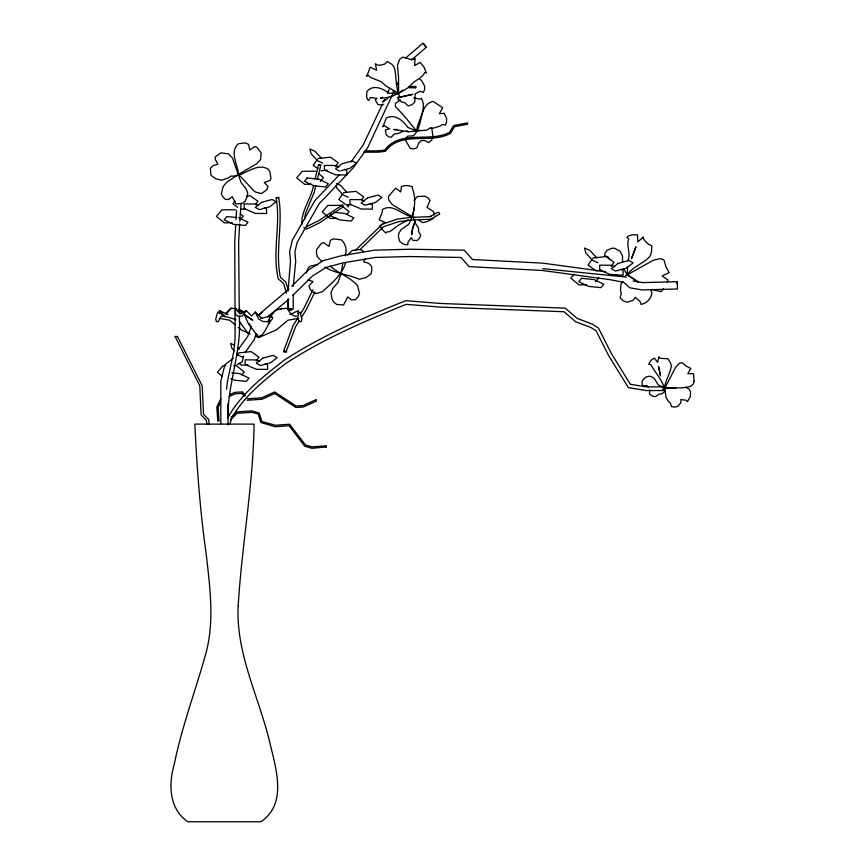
<?xml version="1.0" encoding="UTF-8"?>
<svg xmlns="http://www.w3.org/2000/svg" width="865" height="865" viewBox="0 0 865 865"><rect width="100%" height="100%" fill="white"/><g stroke="black" fill="none" stroke-linecap="round" stroke-linejoin="round"><path stroke-width="1.3" d="M419.59 78.953L421.763 80.834L424.553 85.959L424.607 89.603L423.385 92.404L420.12 91.247L415.157 93.809L414.822 102.027L412.021 104.762L408.172 105.908L404.539 102.589L401.901 102.059L398.149 99.497L397.878 97.453L399.781 97.442L398.549 93.301L398.57 77.666L397.5 65.21L399.684 59.328L402.798 57.09L410.183 59.263L413.935 59.588L415.103 58.496L414.616 65.621L420.152 62.356L423.807 66.778L426.488 73.028L424.856 72.379C421.85 79.018 413.6 80.261 409.999 86.349C401.252 92.382 391.239 98.242 380.319 98.188L382.611 97.194M622.519 261.857L622.519 256.116L620.259 251.434L614.864 248.374L612.204 248.158L607.1 250.277L604.949 253.175L604.711 255.618L608.484 257.186L609.511 259.597M239.227 316.255C241.984 349.784 228.425 381.411 227.895 414.735M239.27 312.265L238.621 242.189L239.637 223.949M246.341 310.676L240.092 313.822L235.594 308.221L235.475 314.352L238.21 316.298L242.222 316.039L246.341 310.676L251.574 316.028L255.197 312.049L261.781 318.363M638.056 282.131L627.309 274.81L627.536 267.047M649.669 389.92L649.55 394.007L652.253 396.051L655.389 396.613L659.281 394.094L662.136 393.716L664.752 391.337L664.915 389.91L664.158 390.288C664.742 381.67 669.586 374.686 671.381 366.371L670.559 362.986L667.942 358.726L661.466 358.434L659.206 357.667L658.979 356.791L657.551 362.381L654.394 358.11L650.902 360.327L648.728 364.273L651.021 364.803C655.897 374.113 664.482 382.114 665.455 393.218L665.963 397.262L668.44 401.479L670.44 403.187L671.456 406.572L674.711 407.123L677.955 406.269L681.015 402.506L680.841 399.533L686.15 400.268L687.48 401.587L690.335 396.538L690.508 391.964L689.275 389.282L685.631 387.088M235.713 224.954L234.761 242.07L235.118 338.561L233.755 351.752L227.452 381.433L226.63 389.326M236.004 219.688L236.523 210.476M239.778 221.343L241.173 203.07M411.924 231.301L411.708 234.75L412.854 227.992L415.059 221.462L412.67 216.888L392.45 204.702L388.742 200.064L388.417 196.582L395.619 188.127L400.668 191.911L401.511 186.451L405.858 185.521L409.383 185.888L412.443 186.797L412.313 188.213C416.898 199.512 414.378 213.86 408.648 224.359L401.252 229.485L398.765 233.28L398.419 236.718L399.576 241.357L402.949 243.876L405.945 244.763L407.934 244.644L407.88 242.341L411.221 237.67L412.908 240.405L417.157 240.546L419.666 238.07L420.671 235.183L418.584 231.463L418.541 228.068L414.832 222.381L415.059 221.462L411.989 230.155M293.224 286.369L295.7 261.684L294.9 251.704L297.171 242.33L319.001 203.956L353.417 167.605L367.625 147.774L394.245 90.803M304.675 218.802L305.464 213.514L314.168 192.398L315.747 185.932M414.886 217.645L412.67 216.888L414.162 207.6M342.702 264.041L341.026 273.459L338.193 282.131L332.82 288.445L330.96 292.878L332.052 299.268L333.695 301.885L336.658 304.437L343.632 304.956L347.676 296.911L351.579 299.885L355.396 299.712L358.132 296.76L359.559 293.462L357.58 285.677C350.314 277.124 338.604 273.589 330.138 266.128M306.415 272.94L308.394 267.566L311.184 265.825L317.931 264.539M345.135 255.791C347.319 250.342 345.73 243.757 341.361 239.843L333.728 238.902L330.376 240.275L328.916 246.439L323.651 242.578L321.196 243.638L316.601 249.607L316.428 252.569L317.141 256.451L321.65 261.36M313.519 185.402C311.14 198.993 301.161 210.498 301.777 224.705M315.087 178.979L318.536 164.847L319.628 164.718L320.796 165.269L317.325 179.477M415.308 86.446L415.622 87.776L415.946 86.446L408.831 86.446M243.595 356.034L242.124 362.003L237.28 364.457M282.098 308.221L280.357 309.216M676.819 283.504L677.284 281.676L642.727 282.596L633.083 280.974M230.112 423.807L231.377 419.006L237.129 413.34L251.683 412.335L258.17 413.967L260.884 422.498L275.275 426.726L289.061 425.721L304.707 446.178L311.984 448.319L326.364 446.924L325.975 445.832L312.092 446.848L305.388 444.88L289.57 424.218L275.394 425.256L261.922 421.569L259.197 413.038L251.802 410.864L236.642 411.913L231.15 417.46M627.731 260.581C631.418 253.672 625.849 246.071 628.736 239.086L626.865 237.161L628.65 235.886L632.207 234.826L637.462 234.858L637.851 241.886L643.452 236.988L643.279 238.437L645.214 241.043L648.231 244.06L651.821 245.876L651.507 252.245L649.918 256.408C643.246 263.857 632.953 266.301 627.309 274.81L625.384 275.481M278.487 197.955L278.66 197.415L276.13 197.826C280.92 224.77 271.956 252.126 278.314 278.941L283.579 283.482L286.542 293.127M291.137 309.227L291.31 308.697L288.791 309.129L287.45 300.285M303.745 227.722L306.697 229.095L319.499 222.9L343.059 206.93L342.8 204.724L318.266 220.943L306.448 226.662L307.053 226.662M268.637 323.586L269.891 319.996M270.723 317.617L271.567 315.228L274.854 311.086L278.93 309.216L286.769 308.221L291.321 314.352L294.965 316.298L298.176 316.039L298.295 310.676L289.764 314.536M256.354 333.782L254.126 339.913L244.957 352.596M284.369 351.439L283.752 350.995L293.062 325.64L298.09 317.65M286.077 351.709L295.625 326.646L299.204 320.969M345.535 263.003C341.978 275.308 331.317 283.212 322.494 291.7L315.941 293.57L313.098 292.089L310.167 289.407L308.935 285.807L313.076 281.579L308.081 279.806M255.164 336.02L258.84 337.523C265.955 333.025 267.047 324.159 272.594 318.634L272.637 317.271L270.41 316.039L267.923 321.639L263.111 321.542L258.7 319.077L255.197 312.049M315.66 400.192L316.309 400.041L316.385 401.133L303.42 406.993L295.884 407.491L274.67 393.521L261.987 399.273L247.066 400.246M382.384 104.2L363.192 144.974L350.985 162.004M383.498 101.767L384.601 99.345M387.379 93.269L389.607 88.403M397.024 84.738L398.127 82.316M667.196 282.066L668.104 280.076L662.114 275.967L669.175 272.626L665.92 266.842L664.093 260.127L660.319 258.592L653.551 260.127L627.309 274.81L623.557 268.604M220.845 398.635L216.834 406.983L217.753 421.212L219.007 420.941L218.11 407.22L220.197 403.068M312.925 289.743L303.831 308.524L300.242 314.233M314.871 291.992L306.351 309.605L301.344 317.552M227.755 417.946C240.697 394.094 262.917 376.643 284.098 360.294C322.007 335.555 363.851 317.585 405.717 300.663L440.642 303.474L565.245 308.124L577.236 318.482L592.017 323.997L598.45 328.04L611.36 353.482L630.315 384.255L646.35 386.893L663.109 386.893L663.758 389.628L663.109 390.548L646.101 390.548L628.379 387.628L608.495 355.364L596.082 330.754L590.698 327.381L575.679 321.78L564.045 311.735L440.469 307.118L406.182 304.361C364.771 321.12 323.391 338.907 285.882 363.376C265.036 379.508 243.054 396.657 230.404 420.239M365.181 258.7L363.505 261.771L368.75 263.328L371.55 266.355L371.853 270.021L371.02 273.946L365.603 277.654L359.321 279.244C348.065 274.443 335.523 273.545 324.948 267.123M234.977 200.95L232.934 203.881L237.745 207.319M255.845 204.172L257.889 201.242L250.18 195.739L246.428 196.128M317.293 159.484L313.206 165.345L318.028 168.783M335.436 166.61L338.161 162.707L330.452 157.192L317.974 158.511M342.843 193.63L338.756 199.491L346.465 204.994L351.46 204.464M236.675 355.861L238.718 352.931L251.196 351.612L258.905 357.126L256.181 361.029M361.667 199.772L363.711 196.852L356.002 191.338L343.524 192.657M592.276 258.97L588.016 265.079L596.061 270.832L601.272 270.28M611.209 266.398L614.053 262.333L606.008 256.581L592.99 257.954M257.013 335.717L258.84 337.523L260.354 335.382M238.329 349.406L247.725 336.42L251.218 326.786L249.055 323.586M622.843 281.536L621.005 284.055L620.475 290.121L621.34 293.321L620.097 297.852L623.189 300.825L627.266 302.231L633.148 300.274L635.31 297.311L640.316 301.734L640.954 304.372C646.685 303.529 651.442 298.447 651.832 292.684L650.967 290.175M392.98 93.636L393.716 92.642M227.884 312.308L230.912 308.221L235.94 308.654M663.466 288.683L661.228 291.635L651.723 289.386M413.935 200.345L417.373 196.517L425.104 196.204L428.045 198.009L430.046 200.496L427.018 207.297L433.711 211.817L434.176 215.136M320.796 165.269L318.536 164.847M331.295 213.785L329.976 215.417L339.264 219.894L351.179 221.105L353.817 217.839L344.529 213.363L333.933 212.282M240.881 218.964L243.26 216.153L240.308 213.742M320.364 181.358L323.532 177.617L318.612 173.595M346.703 214.563L349.082 211.752L342.194 206.13M241.897 374.848L244.276 372.036L236.404 365.592L233.723 365.625M574.101 274.227L570.792 278.141L578.999 284.855L586.632 284.79M595.477 281.795L598.785 277.881M325.975 445.832L326.051 447.292M347.773 254.948L352.217 250.428L360.218 249.509L363.56 251.304M339.437 174.708L314.849 200.68L292.316 240.286L289.656 251.261L290.489 261.63L288.034 291.235M225.451 313.606L230.912 308.221M288.899 289.072L258.408 314.957M291.732 286.272L307.789 270.41L323.272 260.603L341.178 255.791L374.469 250.169L409.578 249.239L464.213 250.169L472.517 259.522L542.831 263.155L605.705 271.729M292.727 295.484L312.308 276.151L326.083 267.426L342.605 262.96L375.161 257.456L409.556 256.537L461.002 257.467L469.154 266.647L542.128 270.431L609.879 279.665L623.492 282.25L629.925 287.84L642.23 289.916L677.49 288.975L677.284 281.676M355.342 250.493L382.135 224.294L397.208 219.159L410.064 217.461L431.073 216.607M360.478 249.207L383.422 226.771L398.116 221.775L410.832 220.088L430.673 219.245L439.712 213.969L438.977 212.422L437.647 212.422L429.743 216.607M259.673 314.752L262.495 312.049M405.48 58.16L422.888 43.25L424.293 44.277L426.207 47.37L411.481 59.977M400.344 99.897L395.229 103.627L395.586 106.752L403.274 114.818L416.53 131.015L426.64 130.118L429.883 128.193L433.906 128.009L440.058 126.095L442.696 124.355L445.432 125.155L446.545 122.127L446.589 118.364L444.286 113.315L439.323 113.693L442.729 107.736L433.235 101.41C417.914 104.687 423.861 126.993 413.232 135.837L407.804 136.108L405.739 138.389L405.815 140.811L410.205 148.358L413.827 148.921L416.876 147.753L418.692 143.06L421.428 140.444L425.018 140.595L428.575 142.574L431.419 140.433L433.073 137.157L431.905 128.993L430.629 127.771M267.523 316.86L289.007 299.171M395.035 94.296L398.549 93.301L402.625 90.09M233.474 358.218L224.878 364.76L220.802 381.281L220.802 423.742M238.535 174.352L226.814 182.212L224.586 184.678L223.202 186.451L221.332 193.49L222.629 196.485L225.127 199.22L228.641 199.523L232.263 196.636L235.94 203.989L242.373 203.437L245.119 201.231L247.314 196.463L247.693 192.83L246.006 188.656L241.086 182.493L232.415 157.96L228.338 153.851L220.975 152.835L215.234 156.9L215.331 159.549L217.872 164.145L213.039 165.691L210.444 168.286L210.887 175.238L215.85 178.806L221.635 180.223L228.652 177.801L230.814 176.082C244.006 177.195 256.181 161.247 268.637 169.497L269.912 171.908L270.961 178.601L270.01 180.515L264.236 182.45L268.031 186.516L266.874 189.695L261.533 193.587L255.499 192.019L253.64 190.56L238.535 174.352C237.832 164.393 229.16 152.197 238.416 143.709L245.455 142.898L248.536 144.369L249.844 149.948L254.721 146.531L256.981 147.364L261.176 152.932L260.646 159.419L259.132 161.247L256.451 163.896L238.535 174.352L240.913 174.352M385.098 99.994L382.287 101.854L387.931 98.372M408.129 219.807L398.095 225.408L389.899 231.615L386.644 232.025L385.736 233.042L381.843 229.084L380.005 225.733L384.871 222.283L379.184 219.926L382.222 212.098L382.362 209.611C392.861 202.778 402.474 215.59 412.67 216.888M297.647 313.379L299.982 312.049L301.961 319.077L301.301 321.542L299.485 321.639L297.603 318.277M315.855 399.781L303.064 405.566L296.111 406.02L274.681 391.932L261.63 397.835L247.563 398.765M230.166 394.462L234.826 392.375L242.492 391.877L245.39 395.813M229.084 396.538L235.183 393.813L242.005 393.37L244.168 396.311M244.6 315.228L248.331 323.586L258.84 337.523L276.519 329.803L288.013 320.18L298.436 318.363M403.036 131.393L397.922 133.578L394.17 133.934L391.413 137.232L388.774 136.875L386.19 134.724L385.39 129.891L389.585 128.766L383.865 125.511L382.925 126.863L386.223 118.105C394.754 113.499 403.09 120.451 407.729 127.35L416.53 131.015L419.968 130.193M383.768 104.211L381.595 105.054L377.789 104.449L375.269 99.918L377.097 98.415L370.566 97.507L368.674 100.459L367.506 99.605L366.619 96.891L366.868 91.658C372.729 84.035 382.752 88.327 388.936 93.258L398.549 93.301C395.305 84.9 396.711 75.882 394.224 67.275L391.845 64.313L387.174 61.447L384.936 64.021L381.065 65.059L377.648 65.199L375.367 63.729L376.556 70.216L370.252 67.167L366.738 76.325L368.003 75.006L370.285 77.342L381.173 81.688L385.866 85.873L398.549 93.301M433.181 218.575L427.461 221.505L422.682 222.629L418.952 220.348M340.842 170.751L349.957 168.297L356.412 163.215L352.444 160.933L342.032 163.734L335.588 168.816L339.545 171.108M397.878 97.453L412.832 94.296L398.527 97.777M260.798 318.417L270.41 316.039M378.232 150.867L384.73 150.056C400.333 129.177 429.473 142.995 449.443 132.356L453.703 125.501L467.522 122.906L467.716 124.203L454.558 126.69L450.406 133.372C430.478 144.617 401.003 130.193 385.39 151.31L378.362 152.186L363.538 152.186M320.915 170.848L327.154 170.189M240.643 209.384L245.628 208.865M247.898 364.608L241.659 365.268L238.772 363.203M397.511 129.49L393.607 129.523L408.453 131.74L416.53 131.015C417.709 120.376 427.71 108.558 421.244 98.242L419.795 99.205L413.805 97.842M206.8 424.196L206.378 420.195L201.123 415.016L199.815 385.909L175.119 336.517L177.52 336.571L202.215 385.887L203.524 414.346L208.714 419.449L209.244 424.52M315.671 171.184L302.253 171.302L296.695 177.855L304.567 184.299L311.27 184.234M341.21 205.319L327.792 205.448L322.245 212.001L330.106 218.434L336.82 218.38M235.388 209.719L221.97 209.838L216.423 216.401L224.284 222.835L232.339 222.759M225.679 365.7L222.997 365.722L217.439 372.274L222.359 376.297M675.987 387.985L664.871 388.05L658.276 385.012L654.243 378.383L650.88 376.405C647.009 375.68 643.582 377.929 642.111 381.487L642.09 384.33L643.149 386.071L646.49 385.541L648.545 386.893M409.102 87.776L415.622 87.776M392.97 91.171L394.018 91.171M364.846 150.867L378.329 150.867M347.935 204.724L348.736 206.086L348.249 206.93L347.752 206.086M283.752 350.995L286.52 351.439M283.752 352.023L286.52 352.023M219.245 318.363L229.668 320.18L235.421 324.991M175.119 336.517L175.898 336.571M176.752 336.517L177.52 336.571M236.059 217.483L226.781 216.542L224.154 219.818L233.442 224.294L245.357 225.495L247.996 222.229L238.708 217.753M542.82 268.615L626.422 277.135L611.285 274.259M231.777 372.826L239.724 373.637L249.012 378.113L246.374 381.379L234.458 380.178L230.977 378.492M225.549 313.822L227.917 314.536L219.386 310.676L219.451 313.357M238.297 327.392L241.173 329.803L250.255 334.009M614.853 266.755L611.339 265.263L599.683 265.155L599.748 270.031L611.468 275.027L623.124 275.135L623.06 270.248L620.713 269.253M338.929 166.945L335.555 165.507L324.386 165.41L324.451 170.091L335.685 174.881L346.854 174.979L346.8 170.297L344.551 169.345M364.479 201.091L361.105 199.653L349.936 199.556L349.99 204.237L361.235 209.016L372.404 209.125L372.339 204.443L370.09 203.48M258.657 205.481L255.283 204.054L244.114 203.945L244.168 208.627L255.413 213.417L266.582 213.514L266.517 208.833L264.268 207.881M259.673 361.365L256.3 359.927L245.13 359.829L245.195 364.511L256.429 369.301L267.599 369.398L267.534 364.716L265.296 363.754M597.942 262.744L592.525 260.322L585.821 252.969L584.545 248.039L589.962 250.461L596.666 257.813M322.721 163.107L317.531 160.782L311.108 153.732L309.875 149.007L315.076 151.332L321.499 158.381M336.463 183.618L340.615 185.478L347.038 192.517M348.271 197.252L343.081 194.928L336.658 187.878L336.042 185.521M234.783 345.286L230.62 343.427L231.852 348.152L234.264 350.801M243.465 357.526L238.275 355.201L236.664 353.439M238.751 309.216L242.838 311.086L244.481 313.152M288.791 309.129L289.58 309.486M406.582 130.842L408.453 131.74M276.13 197.826L276.93 198.204M235.983 319.747L228.522 317.271L221.343 316.039L218.207 321.639L216.38 321.542L215.72 319.077L217.699 312.049L224.705 316.028L219.386 310.676M244.914 315.357L252.699 320.18L244.222 314.211M627.309 274.81L637.873 281.59M426.207 47.37L422.888 43.25M242.211 312.643L240.2 311.086L241.962 312.741M237.421 347.514L239.032 349.276M237.897 311.238L240.092 313.822M342.345 206.086L343.059 206.93M247.801 333.014L239.356 321.423M662.46 389.628L663.109 390.548M256.581 334.312L258.84 337.523M288.326 290.186L285.839 282.087L280.617 277.589L279.86 274.551C275.535 248.85 283.158 223.084 278.66 197.415M659.638 370.761L658.449 366.457L660.514 375.864L659.854 372.036M293.224 294.435L293.224 309.205L288.034 309.205L288.034 298.933M228.003 403.544L228.003 424.899M238.21 605.608C235.561 653.832 259.5 697.893 270.118 743.878C276.108 769.072 287.299 803.845 260.971 821.75L187.921 821.75C168.772 809.056 168.405 783.636 174.373 763.763C181.747 727.108 195.047 692.043 205.124 656.113C214.996 622.703 209.946 587.454 206.13 553.524C200.02 510.62 196.95 467.37 194.82 424.11L254.072 424.11C253.272 485.016 241.8 544.972 238.21 605.608M694.087 381.227C693.827 391.056 671.435 386.677 664.871 388.05L675.63 367.322L679.22 363.343L682.247 362.662L686.032 366.036L690.876 368.458L687.794 373.669L693.503 373.745L694.087 381.227M291.364 309.551L291.202 310.135L288.834 309.886L291.364 309.551M635.916 246.947L631.45 258.657L635.916 246.947M307.064 178.006L304.426 181.282L313.714 185.759L325.629 186.959L328.268 183.694L318.98 179.217L307.064 178.006M581.604 278.292L578.858 281.709L588.546 286.38L600.98 287.634L603.727 284.228L594.039 279.557L581.604 278.292M261.76 202.269L255.305 207.362L259.273 209.644L269.685 206.843L276.13 201.75L272.172 199.469L261.76 202.269M367.582 197.88L361.127 202.961L365.095 205.243L375.507 202.442L381.952 197.361L377.994 195.068L367.582 197.88M262.776 358.153L256.332 363.235L260.289 365.517L270.702 362.716L277.157 357.634L273.189 355.353L262.776 358.153M618.097 263.403L611.36 268.712L615.502 271.091L626.357 268.172L633.094 262.863L628.963 260.473L618.097 263.403"/></g></svg>
